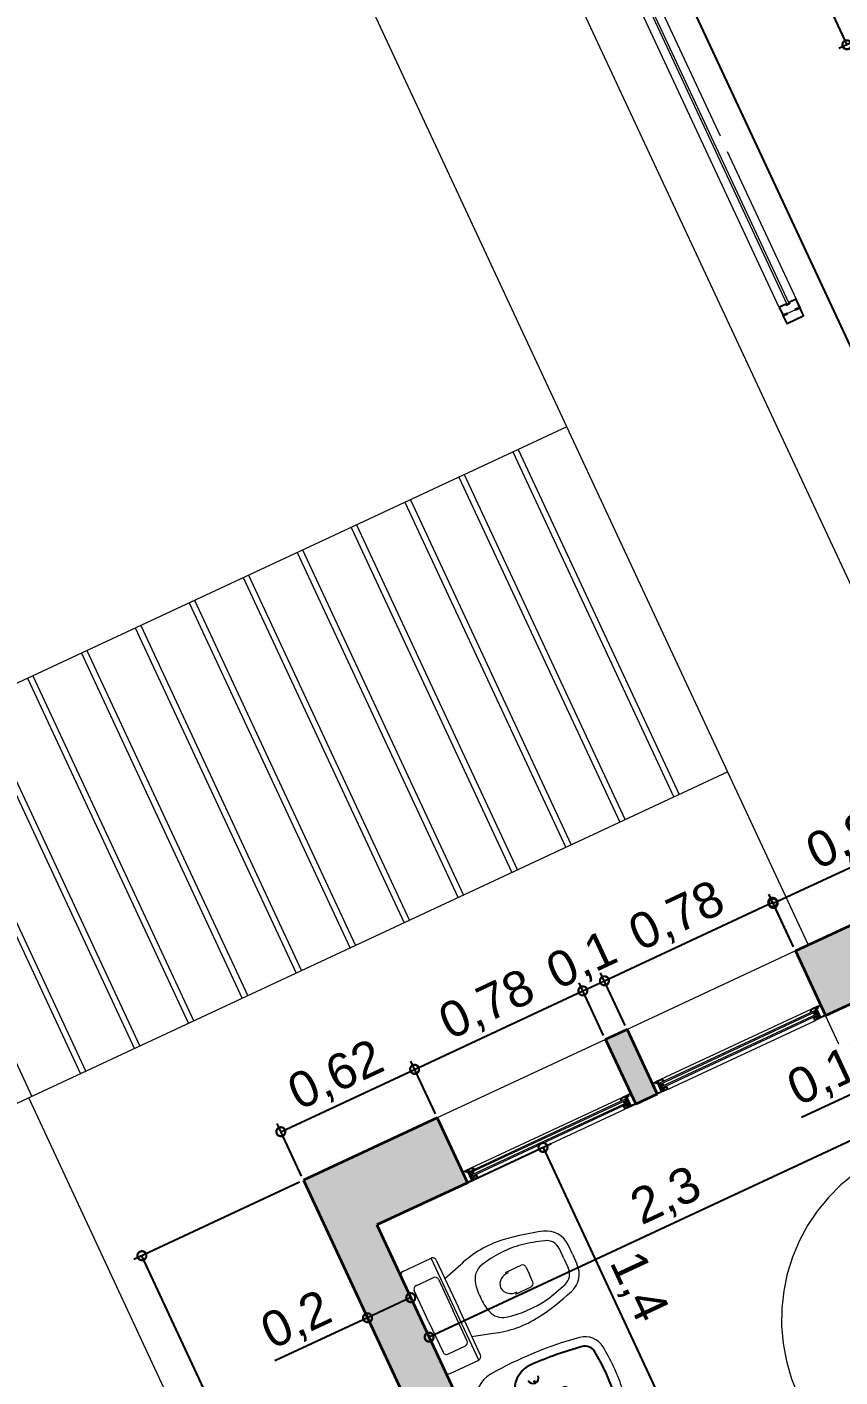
# Model space of a CAD drawing. Header units: millimetres. Extents: x 110427 to 125914, y 76277 to 76441.
# Drawn here: x 114091.99 to 114095.41, y 76378.13 to 76383.8 of the extents above; entities that cross this region are included whole.
import ezdxf

# ---------------------------------------------------------------- set-up
doc = ezdxf.new("R2010")
doc.units = ezdxf.units.MM
doc.linetypes.add('JIS_02_0.7', pattern=[1.35, 0.75, -0.6])
for name, color, linetype, lineweight in [('0.15', 6, 'Continuous', 15), ('04_CIVIL A CONSTRUIR', 250, 'Continuous', 35), ('06_CIVIL VISTAS GRUESA', 244, 'Continuous', 13), ('07_CIVIL VISTAS MEDIA', 143, 'Continuous', 9), ('08_CIVIL VISTAS FINO', 251, 'Continuous', 5), ('09_CIVIL PROYECCIONES', 230, 'JIS_02_0.7', 5), ('11_CARPINTERIA Y MOBILIARIO', 141, 'Continuous', 9), ('12_HATCH', 8, 'Continuous', 9), ('13_COTAS', 8, 'Continuous', 9)]:
    doc.layers.add(name, color=color, linetype=linetype, lineweight=lineweight)
doc.layers.add('DET', color=4, linetype='Continuous')
doc.styles.add('Swis721 BT', font='swiss.ttf')
doc.dimstyles.new('ISO-23', dxfattribs={"dimscale": 0.03, "dimtxt": 5, "dimasz": 2.5, "dimexe": 1.25, "dimexo": 0.625, "dimtad": 1, "dimtxsty": 'Swis721 BT', "dimblk": 'DOTSMALL', "dimcen": 2.5, "dimclrt": 150, "dimadec": 0, "dimazin": 0, "dimtfac": 1, "dimtmove": 0, "dimatfit": 3, "dimfxl": 0, "dimarcsym": 0})

# ---------------------------------------------------------------- blocks, each defined once
blk = doc.blocks.new('VERILDVS')
for p, q in [((0, 0), (-0.22, 0)), ((0, 0), (0.22, 0)), ((-0.236, -0.016), (-0.236, -0.148)), ((-0.1583, -0.041), (-0.1583, -0.1228)), ((0, -0.0259), (-0.1432, -0.0259)), ((0, -0.0259), (0.1432, -0.0259)), ((0.1583, -0.041), (0.1583, -0.1228)), ((0.236, -0.016), (0.236, -0.148)), ((-0.236, -0.148), (0.236, -0.148)), ((-0.22, -0.164), (0, -0.164)), ((-0.1339, -0.164), (-0.1597, -0.2505)), ((-0.1432, -0.1379), (0, -0.1379)), ((0.1432, -0.1379), (0, -0.1379)), ((0.22, -0.164), (0, -0.164)), ((0.1339, -0.164), (0.1597, -0.2505)), ((-0.0501, -0.405), (-0.0501, -0.4777)), ((0.0501, -0.405), (0.0501, -0.4777)), ((-0.035, -0.4928), (0, -0.4928)), ((0.035, -0.4928), (0, -0.4928)), ((0, -0.6529), (-0.0442, -0.6529)), ((0, -0.6529), (0.0442, -0.6529)), ((0, -0.6929), (-0.0442, -0.6929)), ((0, -0.6929), (0.0442, -0.6929))]:
    blk.add_line(p, q)
for centre, radius, start, end in [((-0.22, -0.016), 0.016, 90, 180), ((0.22, -0.016), 0.016, 0, 90), ((-0.1432, -0.041), 0.0151, 90, 180), ((0.1432, -0.041), 0.0151, 0, 90), ((-0.22, -0.148), 0.016, 180, 270), ((-0.1432, -0.1228), 0.0151, 180, 270), ((0.1432, -0.1228), 0.0151, 270, 0), ((0.22, -0.148), 0.016, 270, 0), ((0.2634, -0.3928), 0.4463, 161.4079, 187.8214), ((-0.0482, -0.3464), 0.075, 107.0131, 166.8554), ((-0.0094, -0.4733), 0.2077, 87.4196, 107.0131), ((0.0094, -0.4733), 0.2077, 72.9869, 92.5804), ((0.0482, -0.3464), 0.075, 13.1446, 72.9869), ((-0.2634, -0.3928), 0.4463, 352.1786, 18.5921), ((0.3372, -0.4364), 0.4707, 166.8554, 189.7354), ((-0.3372, -0.4364), 0.4707, 350.2646, 13.1446), ((0.0066, -0.4098), 0.051, 97.3933, 186.6229), ((-0.0066, -0.4098), 0.051, 353.3771, 82.6067), ((0.8868, -0.2958), 1.0772, 188.4208, 197.6998), ((-0.8868, -0.2958), 1.0772, 342.3002, 351.5792), ((-0.035, -0.4777), 0.0151, 180, 270), ((0.035, -0.4777), 0.0151, 270, 0), ((0.8868, -0.2958), 1.0372, 192.2582, 197.6998), ((-0.8868, -0.2958), 1.0372, 342.3002, 347.7418), ((-0.0442, -0.5929), 0.1, 197.6998, 270), ((-0.0442, -0.5929), 0.06, 197.6998, 270), ((0.0442, -0.5929), 0.06, 270, 342.3002), ((0.0442, -0.5929), 0.1, 270, 342.3002)]:
    blk.add_arc(centre, radius, start, end)
blk = doc.blocks.new('VERBIDVS')
for p, q in [((-0.0476, -0.1707), (-0.0476, -0.1297)), ((-0.0387, -0.1208), (0.0387, -0.1208)), ((0.0476, -0.1707), (0.0476, -0.1297))]:
    blk.add_line(p, q)
for centre, radius in [((-0.0809, -0.0287), 0.00718), ((0, -0.3754), 0.0126)]:
    blk.add_circle(centre, radius)
for centre, radius, start, end in [((-0.0694, -0.1278), 0.12, 102.7565, 175.4458), ((0, -0.4345), 0.4345, 90, 102.7565), ((0, -0.4345), 0.4345, 77.2435, 90), ((0.0694, -0.1278), 0.12, 4.5542, 77.2435), ((1.4375, -0.2478), 1.6317, 175.4458, 189.6863), ((-0.0387, -0.1297), 0.00889, 90, 180), ((0, -0.176), 0.0217, 158.4179, 21.5821), ((0, -0.176), 0.0131, 142.3897, 37.6103), ((0.0387, -0.1297), 0.00889, 360, 90), ((-1.4375, -0.2478), 1.6317, 350.3137, 4.5542), ((-0.0842, -0.5075), 0.088, 189.6863, 263.9307), ((0.0842, -0.5075), 0.088, 276.0693, 350.3137), ((0, 0.2844), 0.8844, 263.9307, 270), ((0, 0.2844), 0.8844, 270, 276.0693)]:
    blk.add_arc(centre, radius, start, end)
at = {"layer": 'DET'}
for p in [(-0.0337, -0.168), (0.0337, -0.168)]:
    blk.add_line(p, (0, -0.168), dxfattribs=at)
for centre, radius in [((0, -0.042), 0.017), ((-0.096, -0.084), 0.017), ((0.096, -0.084), 0.017), ((-0.0835, -0.273), 0.00212), ((0.0835, -0.273), 0.00212)]:
    blk.add_circle(centre, radius, dxfattribs=at)
for centre, radius, start, end in [((-0.0337, -0.288), 0.12, 90, 181.5653), ((0.0337, -0.288), 0.12, 358.4347, 90), ((-0.0989, -0.273), 0.0233, 270, 90), ((0.0989, -0.273), 0.0233, 90, 270), ((1.4375, -0.2478), 1.5917, 181.5653, 189.6863), ((-1.4375, -0.2478), 1.5917, 350.3137, 358.4347), ((-0.0842, -0.5075), 0.048, 189.6863, 263.9307), ((0, 0.2844), 0.8444, 263.9307, 270), ((0, 0.2844), 0.8444, 270, 276.0693), ((0.0842, -0.5075), 0.048, 276.0693, 350.3137)]:
    blk.add_arc(centre, radius, start, end, dxfattribs=at)
blk = doc.blocks.new('ventiluz planta')
for p, q in [((618.0704, 1113.0999), (618.0704, 1113.0849)), ((618.0854, 1113.0999), (618.0704, 1113.0999)), ((618.0704, 1113.0849), (618.0754, 1113.0849)), ((618.0704, 1113.0829), (618.0734, 1113.0829)), ((618.0704, 1113.0829), (618.0704, 1113.0599)), ((618.0734, 1113.0879), (618.0734, 1113.0969)), ((618.0734, 1113.0969), (618.0854, 1113.0969)), ((618.0784, 1113.0879), (618.0734, 1113.0879)), ((618.0734, 1113.0829), (618.0734, 1113.0749)), ((618.0734, 1113.0749), (618.1154, 1113.0749)), ((618.1124, 1113.0719), (618.0734, 1113.0719)), ((618.0734, 1113.0719), (618.0734, 1113.0599)), ((618.0754, 1113.0849), (618.0754, 1113.0769)), ((618.0754, 1113.0769), (618.1174, 1113.0769)), ((618.0784, 1113.0799), (618.0784, 1113.0879)), ((618.1174, 1113.0799), (618.0784, 1113.0799)), ((618.0824, 1112.3509), (618.0824, 1113.0689)), ((618.1049, 1113.0689), (618.0824, 1113.0689)), ((618.0854, 1113.0969), (618.0854, 1113.0999)), ((618.0884, 1112.3509), (618.0884, 1113.0689)), ((618.0989, 1113.0584), (618.0884, 1113.0689)), ((618.0884, 1113.0584), (618.0989, 1113.0689)), ((618.0989, 1112.3509), (618.0989, 1113.0689)), ((618.1049, 1112.3509), (618.1049, 1113.0689)), ((618.1204, 1113.0999), (618.1054, 1113.0999)), ((618.1054, 1113.0999), (618.1054, 1113.0969)), ((618.1054, 1113.0969), (618.1174, 1113.0969)), ((618.1069, 1113.0499), (618.1069, 1113.0689)), ((618.1099, 1113.0689), (618.1069, 1113.0689)), ((618.1099, 1113.0529), (618.1099, 1113.0689)), ((618.1124, 1113.0719), (618.1124, 1113.0619)), ((618.1154, 1113.0749), (618.1154, 1113.0649)), ((618.1154, 1113.0649), (618.1204, 1113.0649)), ((618.1174, 1113.0969), (618.1174, 1113.0799)), ((618.1174, 1113.0769), (618.1174, 1113.0669)), ((618.1174, 1113.0669), (618.1204, 1113.0669)), ((618.1204, 1113.0669), (618.1204, 1113.0999)), ((618.1204, 1113.0649), (618.1204, 1113.0499)), ((618.0704, 1113.0599), (618.0704, 1112.3599)), ((618.0804, 1113.0549), (618.0784, 1113.0549)), ((618.0804, 1113.0499), (618.0804, 1113.0549)), ((618.0989, 1113.0584), (618.0884, 1113.0584)), ((618.1204, 1113.0499), (618.1069, 1113.0499)), ((618.1174, 1113.0529), (618.1099, 1113.0529)), ((618.1124, 1113.0619), (618.1174, 1113.0619)), ((618.1174, 1113.0619), (618.1174, 1113.0529)), ((618.1204, 1113.0499), (618.1204, 1112.3699)), ((618.0704, 1112.3369), (618.0704, 1112.3599)), ((618.0704, 1112.3369), (618.0734, 1112.3369)), ((618.0704, 1112.3199), (618.0704, 1112.3349)), ((618.0704, 1112.3349), (618.0754, 1112.3349)), ((618.0734, 1112.3479), (618.0734, 1112.3599)), ((618.1124, 1112.3479), (618.0734, 1112.3479)), ((618.0734, 1112.3369), (618.0734, 1112.3449)), ((618.0734, 1112.3449), (618.1154, 1112.3449)), ((618.0784, 1112.3319), (618.0734, 1112.3319)), ((618.0734, 1112.3319), (618.0734, 1112.3229)), ((618.0754, 1112.3349), (618.0754, 1112.3429)), ((618.0754, 1112.3429), (618.1174, 1112.3429)), ((618.0804, 1112.3649), (618.0784, 1112.3649)), ((618.1174, 1112.3399), (618.0784, 1112.3399)), ((618.0784, 1112.3399), (618.0784, 1112.3319)), ((618.0804, 1112.3699), (618.0804, 1112.3649)), ((618.1049, 1112.3509), (618.0824, 1112.3509)), ((618.0989, 1112.3614), (618.0884, 1112.3614)), ((618.0989, 1112.3614), (618.0884, 1112.3509)), ((618.0884, 1112.3614), (618.0989, 1112.3509)), ((618.1204, 1112.3699), (618.1069, 1112.3699)), ((618.1069, 1112.3699), (618.1069, 1112.3509)), ((618.1099, 1112.3509), (618.1069, 1112.3509)), ((618.1174, 1112.3669), (618.1099, 1112.3669)), ((618.1099, 1112.3669), (618.1099, 1112.3509)), ((618.1124, 1112.3479), (618.1124, 1112.3579)), ((618.1124, 1112.3579), (618.1174, 1112.3579)), ((618.1154, 1112.3449), (618.1154, 1112.3549)), ((618.1154, 1112.3549), (618.1204, 1112.3549)), ((618.1174, 1112.3579), (618.1174, 1112.3669)), ((618.1174, 1112.3429), (618.1174, 1112.3529)), ((618.1174, 1112.3529), (618.1204, 1112.3529)), ((618.1174, 1112.3229), (618.1174, 1112.3399)), ((618.1204, 1112.3549), (618.1204, 1112.3699)), ((618.1204, 1112.3529), (618.1204, 1112.3199)), ((618.0854, 1112.3199), (618.0704, 1112.3199)), ((618.0734, 1112.3229), (618.0854, 1112.3229)), ((618.0854, 1112.3229), (618.0854, 1112.3199)), ((618.1054, 1112.3199), (618.1054, 1112.3229)), ((618.1054, 1112.3229), (618.1174, 1112.3229)), ((618.1204, 1112.3199), (618.1054, 1112.3199))]:
    blk.add_line(p, q)
for centre, radius, start, end in [((618.0818, 1113.0613), 0.0115, 187.0629, 262.9371), ((618.0784, 1113.0599), 0.005, 180, 270), ((618.0818, 1112.3584), 0.0115, 97.0629, 172.9371), ((618.0784, 1112.3599), 0.005, 90, 180)]:
    blk.add_arc(centre, radius, start, end)
blk = doc.blocks.new('_DotSmall')
at = {"color": 0, "linetype": 'ByBlock', "const_width": 0.5}
blk.add_lwpolyline([(-0.0625, 0, 1), (0.0625, 0, 1)], format="xyb", close=True, dxfattribs=at)
blk = doc.blocks.new('*D498')
at = {"layer": '13_COTAS', "color": 0, "lineweight": -2}
for p, q in [((114096.0249, 76379.0793), (114095.8163, 76379.5267)), ((114095.8322, 76379.4927), (114095.6962, 76379.4293)), ((114095.6962, 76379.4293), (114095.2451, 76379.2189)), ((114095.7623, 76379.2877), (114095.6804, 76379.4633))]:
    blk.add_line(p, q, dxfattribs=at)
at = {"layer": 'Defpoints', "color": 0}
for p in [(114095.6962, 76379.4293), (114095.7702, 76379.2707), (114096.0329, 76379.0623)]:
    blk.add_point(p, dxfattribs=at)
at = {"layer": '13_COTAS', "color": 0, "lineweight": -2, "xscale": 0.075, "yscale": 0.075, "zscale": 0.075}
for p, rotation in [((114095.8322, 76379.4927), 24.99999753929699), ((114095.6962, 76379.4293), 204.999997539297)]:
    blk.add_blockref('_DotSmall', p, dxfattribs=dict(at, rotation=rotation))
at = {"layer": '13_COTAS', "color": 150, "insert": (114095.3905, 76379.4072), "char_height": 0.15, "attachment_point": 5, "rotation": 25, "style": 'Swis721 BT'}
blk.add_mtext('0,15', dxfattribs=at)
blk = doc.blocks.new('*D265')
at = {"layer": '13_COTAS', "color": 0, "lineweight": -2}
for p, q in [((114095.7702, 76379.2707), (114093.6811, 76378.2965)), ((114095.7781, 76379.2537), (114095.786, 76379.2367)), ((114093.6764, 76378.3067), (114093.6653, 76378.3305))]:
    blk.add_line(p, q, dxfattribs=at)
at = {"layer": 'Defpoints', "color": 0}
for p in [(114095.7702, 76379.2707), (114093.6811, 76378.2965), (114093.6843, 76378.2897)]:
    blk.add_point(p, dxfattribs=at)
at = {"layer": '13_COTAS', "color": 0, "lineweight": -2, "xscale": 0.075, "yscale": 0.075, "zscale": 0.075}
for p, rotation in [((114095.7702, 76379.2707), 24.99999753929699), ((114093.6811, 76378.2965), 204.999997539297)]:
    blk.add_blockref('_DotSmall', p, dxfattribs=dict(at, rotation=rotation))
at = {"layer": '13_COTAS', "color": 150, "insert": (114094.6795, 76378.8825), "char_height": 0.15, "attachment_point": 5, "rotation": 25, "style": 'Swis721 BT'}
blk.add_mtext('2,3', dxfattribs=at)
blk = doc.blocks.new('*D499')
at = {"layer": '13_COTAS', "color": 0, "lineweight": -2}
for p, q in [((114093.6038, 76378.4625), (114093.4225, 76378.378)), ((114093.6764, 76378.3067), (114093.5879, 76378.4965)), ((114093.4951, 76378.2222), (114093.4066, 76378.4119)), ((114093.4225, 76378.378), (114093.0335, 76378.1966))]:
    blk.add_line(p, q, dxfattribs=at)
at = {"layer": 'Defpoints', "color": 0}
for p in [(114093.4225, 76378.378), (114093.6843, 76378.2897), (114093.503, 76378.2052)]:
    blk.add_point(p, dxfattribs=at)
at = {"layer": '13_COTAS', "color": 0, "lineweight": -2, "xscale": 0.075, "yscale": 0.075, "zscale": 0.075}
for p, rotation in [((114093.6038, 76378.4625), 24.99999753929699), ((114093.4225, 76378.378), 204.999997539297)]:
    blk.add_blockref('_DotSmall', p, dxfattribs=dict(at, rotation=rotation))
at = {"layer": '13_COTAS', "color": 150, "insert": (114093.1268, 76378.3605), "char_height": 0.15, "attachment_point": 5, "rotation": 25, "style": 'Swis721 BT'}
blk.add_mtext('0,2', dxfattribs=at)
blk = doc.blocks.new('*D328')
at = {"layer": '06_CIVIL VISTAS GRUESA', "color": 0, "lineweight": -2}
for p, q in [((114093.1363, 76378.9474), (114092.4406, 76378.6229)), ((114094.4186, 76374.4698), (114092.4745, 76378.6388)), ((114095.0803, 76374.7783), (114094.3846, 76374.4539))]:
    blk.add_line(p, q, dxfattribs=at)
at = {"layer": 'Defpoints', "color": 0}
for p in [(114093.1533, 76378.9553), (114092.4745, 76378.6388), (114095.0973, 76374.7863)]:
    blk.add_point(p, dxfattribs=at)
at = {"layer": '06_CIVIL VISTAS GRUESA', "color": 0, "lineweight": -2, "xscale": 0.075, "yscale": 0.075, "zscale": 0.075}
for p, rotation in [((114092.4745, 76378.6388), 114.9999999994725), ((114094.4186, 76374.4698), 294.9999999994725)]:
    blk.add_blockref('_DotSmall', p, dxfattribs=dict(at, rotation=rotation))
at = {"layer": '06_CIVIL VISTAS GRUESA', "color": 150, "insert": (114093.5455, 76376.6004), "char_height": 0.15, "attachment_point": 5, "rotation": 295, "style": 'Swis721 BT'}
blk.add_mtext('4,6', dxfattribs=at)
blk = doc.blocks.new('*D329')
at = {"layer": '06_CIVIL VISTAS GRUESA', "color": 0, "lineweight": -2}
for p, q in [((114093.0581, 76379.1595), (114093.62, 76379.4215)), ((114093.7073, 76379.2343), (114093.6041, 76379.4555)), ((114093.1454, 76378.9723), (114093.0422, 76379.1934))]:
    blk.add_line(p, q, dxfattribs=at)
at = {"layer": 'Defpoints', "color": 0}
for p in [(114093.62, 76379.4215), (114093.7152, 76379.2173), (114093.1533, 76378.9553)]:
    blk.add_point(p, dxfattribs=at)
at = {"layer": '06_CIVIL VISTAS GRUESA', "color": 0, "lineweight": -2, "xscale": 0.075, "yscale": 0.075, "zscale": 0.075}
for p, rotation in [((114093.62, 76379.4215), 24.99999999467244), ((114093.0581, 76379.1595), 204.9999999946724)]:
    blk.add_blockref('_DotSmall', p, dxfattribs=dict(at, rotation=rotation))
at = {"layer": '06_CIVIL VISTAS GRUESA', "color": 150, "insert": (114093.2929, 76379.3894), "char_height": 0.15, "attachment_point": 5, "rotation": 25, "style": 'Swis721 BT'}
blk.add_mtext('0,62', dxfattribs=at)
blk = doc.blocks.new('*D330')
at = {"layer": '06_CIVIL VISTAS GRUESA', "color": 0, "lineweight": -2}
for p, q in [((114094.4142, 76379.5639), (114094.3111, 76379.7851)), ((114093.62, 76379.4215), (114094.3269, 76379.7511)), ((114093.7073, 76379.2343), (114093.6041, 76379.4555))]:
    blk.add_line(p, q, dxfattribs=at)
at = {"layer": 'Defpoints', "color": 0}
for p in [(114094.3269, 76379.7511), (114094.4221, 76379.5469), (114093.7152, 76379.2173)]:
    blk.add_point(p, dxfattribs=at)
at = {"layer": '06_CIVIL VISTAS GRUESA', "color": 0, "lineweight": -2, "xscale": 0.075, "yscale": 0.075, "zscale": 0.075}
for p, rotation in [((114094.3269, 76379.7511), 25.00000000500865), ((114093.62, 76379.4215), 205.0000000050086)]:
    blk.add_blockref('_DotSmall', p, dxfattribs=dict(at, rotation=rotation))
at = {"layer": '06_CIVIL VISTAS GRUESA', "color": 150, "insert": (114093.9273, 76379.6852), "char_height": 0.15, "attachment_point": 5, "rotation": 25, "style": 'Swis721 BT'}
blk.add_mtext('0,78', dxfattribs=at)
blk = doc.blocks.new('*D331')
at = {"layer": '06_CIVIL VISTAS GRUESA', "color": 0, "lineweight": -2}
for p, q in [((114094.5048, 76379.6062), (114094.4017, 76379.8274)), ((114094.4142, 76379.5639), (114094.3111, 76379.7851)), ((114094.3269, 76379.7511), (114094.4175, 76379.7934))]:
    blk.add_line(p, q, dxfattribs=at)
at = {"layer": 'Defpoints', "color": 0}
for p in [(114094.4175, 76379.7934), (114094.5127, 76379.5892), (114094.4221, 76379.5469)]:
    blk.add_point(p, dxfattribs=at)
at = {"layer": '06_CIVIL VISTAS GRUESA', "color": 0, "lineweight": -2, "xscale": 0.075, "yscale": 0.075, "zscale": 0.075}
for p, rotation in [((114094.4175, 76379.7934), 25.00000002820709), ((114094.3269, 76379.7511), 205.0000000282071)]:
    blk.add_blockref('_DotSmall', p, dxfattribs=dict(at, rotation=rotation))
at = {"layer": '06_CIVIL VISTAS GRUESA', "color": 150, "insert": (114094.3261, 76379.8712), "char_height": 0.15, "attachment_point": 5, "rotation": 25, "style": 'Swis721 BT'}
blk.add_mtext('0,1', dxfattribs=at)
blk = doc.blocks.new('*D332')
at = {"layer": '06_CIVIL VISTAS GRUESA', "color": 0, "lineweight": -2}
for p, q in [((114095.2117, 76379.9358), (114095.1086, 76380.157)), ((114094.4175, 76379.7934), (114095.1245, 76380.123)), ((114094.5048, 76379.6062), (114094.4017, 76379.8274))]:
    blk.add_line(p, q, dxfattribs=at)
at = {"layer": 'Defpoints', "color": 0}
for p in [(114095.1245, 76380.123), (114095.2197, 76379.9188), (114094.5127, 76379.5892)]:
    blk.add_point(p, dxfattribs=at)
at = {"layer": '06_CIVIL VISTAS GRUESA', "color": 0, "lineweight": -2, "xscale": 0.075, "yscale": 0.075, "zscale": 0.075}
for p, rotation in [((114095.1245, 76380.123), 24.99999999751956), ((114094.4175, 76379.7934), 204.9999999975196)]:
    blk.add_blockref('_DotSmall', p, dxfattribs=dict(at, rotation=rotation))
at = {"layer": '06_CIVIL VISTAS GRUESA', "color": 150, "insert": (114094.7249, 76380.0572), "char_height": 0.15, "attachment_point": 5, "rotation": 25, "style": 'Swis721 BT'}
blk.add_mtext('0,78', dxfattribs=at)
blk = doc.blocks.new('*D333')
at = {"layer": '06_CIVIL VISTAS GRUESA', "color": 0, "lineweight": -2}
for p, q in [((114095.9912, 76380.2993), (114095.89, 76380.5162)), ((114095.1264, 76380.1188), (114095.9059, 76380.4822)), ((114095.2117, 76379.9358), (114095.1106, 76380.1528))]:
    blk.add_line(p, q, dxfattribs=at)
at = {"layer": 'Defpoints', "color": 0}
for p in [(114095.9059, 76380.4822), (114095.9991, 76380.2823), (114095.2197, 76379.9188)]:
    blk.add_point(p, dxfattribs=at)
at = {"layer": '06_CIVIL VISTAS GRUESA', "color": 0, "lineweight": -2, "xscale": 0.075, "yscale": 0.075, "zscale": 0.075}
for p, rotation in [((114095.9059, 76380.4822), 25.00000000018475), ((114095.1264, 76380.1188), 205.0000000001848)]:
    blk.add_blockref('_DotSmall', p, dxfattribs=dict(at, rotation=rotation))
at = {"layer": '06_CIVIL VISTAS GRUESA', "color": 150, "insert": (114095.47, 76380.3995), "char_height": 0.15, "attachment_point": 5, "rotation": 25, "style": 'Swis721 BT'}
blk.add_mtext('0,86', dxfattribs=at)
blk = doc.blocks.new('*D421')
at = {"layer": '13_COTAS', "color": 0, "lineweight": -2}
for p, q in [((114093.0338, 76387.3956), (114093.1612, 76387.455)), ((114093.1272, 76387.4392), (114096.3814, 76380.4606)), ((114096.288, 76380.417), (114096.4154, 76380.4764))]:
    blk.add_line(p, q, dxfattribs=at)
at = {"layer": 'Defpoints', "color": 0}
for p in [(114093.0168, 76387.3877), (114096.3814, 76380.4606), (114096.271, 76380.4091)]:
    blk.add_point(p, dxfattribs=at)
at = {"layer": '13_COTAS', "color": 0, "lineweight": -2, "xscale": 0.075, "yscale": 0.075, "zscale": 0.075}
for p, rotation in [((114093.1272, 76387.4392), 115.0002636944665), ((114096.3814, 76380.4606), 295.0002636944664)]:
    blk.add_blockref('_DotSmall', p, dxfattribs=dict(at, rotation=rotation))
at = {"layer": '13_COTAS', "color": 150, "insert": (114094.8533, 76383.996), "char_height": 0.15, "attachment_point": 5, "rotation": 295.0003, "style": 'Swis721 BT'}
blk.add_mtext('7,7', dxfattribs=at)
blk = doc.blocks.new('*D423')
at = {"layer": '13_COTAS', "color": 0, "lineweight": -2}
for p, q in [((114094.3529, 76389.2103), (114093.1076, 76388.6296)), ((114093.1416, 76388.6455), (114095.4361, 76383.7248)), ((114096.6475, 76384.2897), (114095.4021, 76383.709))]:
    blk.add_line(p, q, dxfattribs=at)
at = {"layer": 'Defpoints', "color": 0}
for p in [(114094.3699, 76389.2182), (114096.6644, 76384.2976), (114095.4361, 76383.7248)]:
    blk.add_point(p, dxfattribs=at)
at = {"layer": '13_COTAS', "color": 0, "lineweight": -2, "xscale": 0.075, "yscale": 0.075, "zscale": 0.075}
for p, rotation in [((114093.1416, 76388.6455), 114.9999999980233), ((114095.4361, 76383.7248), 294.9999999980233)]:
    blk.add_blockref('_DotSmall', p, dxfattribs=dict(at, rotation=rotation))
at = {"layer": '13_COTAS', "color": 150, "insert": (114094.3878, 76386.2313), "char_height": 0.15, "attachment_point": 5, "rotation": 295, "style": 'Swis721 BT'}
blk.add_mtext('5,43', dxfattribs=at)
blk = doc.blocks.new('*D365')
at = {"layer": '13_COTAS', "color": 0, "lineweight": -2}
for p, q in [((114093.4783, 76378.7758), (114094.1936, 76379.1094)), ((114094.1596, 76379.0935), (114094.7513, 76377.8247)), ((114094.07, 76377.507), (114094.7853, 76377.8405))]:
    blk.add_line(p, q, dxfattribs=at)
at = {"layer": 'Defpoints', "color": 0}
for p in [(114093.4613, 76378.7679), (114094.7513, 76377.8247), (114094.053, 76377.4991)]:
    blk.add_point(p, dxfattribs=at)
at = {"layer": '13_COTAS', "color": 0, "lineweight": -2, "xscale": 0.075, "yscale": 0.075, "zscale": 0.075}
for p, rotation in [((114094.1596, 76379.0935), 115.0000000022658), ((114094.7513, 76377.8247), 295.0000000022658)]:
    blk.add_blockref('_DotSmall', p, dxfattribs=dict(at, rotation=rotation))
at = {"layer": '13_COTAS', "color": 150, "insert": (114094.5544, 76378.5052), "char_height": 0.15, "attachment_point": 5, "rotation": 295, "style": 'Swis721 BT'}
blk.add_mtext('1,4', dxfattribs=at)

msp = doc.modelspace()

# ---------------------------------------------------------------- hatches: boundary and pattern name
at = {"layer": '12_HATCH'}
h = msp.add_hatch(color=1, dxfattribs=at)
h.dxf.hatch_style = 1
h.paths.add_polyline_path([(114095.5595, 76380.0773), (114095.6863, 76379.8054), (114097.372, 76380.5915), (114097.2453, 76380.8634)])
h.paths.add_polyline_path([(114096.3794, 76378.3191), (114095.5595, 76380.0773), (114095.2197, 76379.9188), (114095.3465, 76379.647), (114095.5413, 76379.7378), (114096.133, 76378.469), (114095.9381, 76378.3781), (114096.0057, 76378.2331), (114096.2006, 76378.324), (114096.6021, 76377.463), (114096.7471, 76377.5306), (114096.447, 76378.1741), (114098.2034, 76378.9931), (114099.2974, 76379.5032), (114099.5509, 76378.9594), (114099.5872, 76378.9763), (114099.359, 76379.4656), (114099.4315, 76379.4994), (114099.6597, 76379.0101), (114099.6959, 76379.0271), (114099.1816, 76380.1301), (114099.0366, 76380.0625), (114099.2297, 76379.6482), (114098.0618, 76379.1036), (114097.7072, 76379.8728), (114097.5622, 76379.8052), (114097.9201, 76379.0375)])
h = msp.add_hatch(color=1, dxfattribs=at)
h.dxf.hatch_style = 1
h.paths.add_polyline_path([(114093.842, 76378.9454), (114093.7152, 76379.2173), (114093.1533, 76378.9553), (114095.0973, 76374.7863), (114096.339, 76375.3652), (114096.2122, 76375.6371), (114096.1442, 76375.6054), (114095.8906, 76376.1492), (114095.8, 76376.107), (114096.0536, 76375.5632), (114095.1518, 76375.1427), (114094.1206, 76377.3541), (114095.287, 76377.898), (114095.2194, 76378.043), (114094.053, 76377.4991), (114093.4613, 76378.7679)])
h.paths.add_polyline_path([(114094.4221, 76379.5469), (114094.5489, 76379.2751), (114094.6395, 76379.3173), (114094.5127, 76379.5892)])

# ---------------------------------------------------------------- linework, layer by layer
at = {"layer": '0.15'}
for p, q in [((114092.0686, 76386.8183), (114095.274, 76379.9442)), ((114094.2592, 76382.1205), (114084.9874, 76377.797)), ((114094.0553, 76382.0254), (114094.7315, 76380.5753)), ((114094.0326, 76382.0148), (114094.7088, 76380.5647)), ((114093.8061, 76381.9092), (114094.4823, 76380.4591)), ((114093.8287, 76381.9197), (114094.5049, 76380.4697)), ((114093.5795, 76381.8035), (114094.2557, 76380.3534)), ((114093.6022, 76381.8141), (114094.2783, 76380.364)), ((114093.3529, 76381.6979), (114094.0291, 76380.2478)), ((114093.3756, 76381.7084), (114094.0518, 76380.2583)), ((114093.1263, 76381.5922), (114093.8025, 76380.1421)), ((114093.149, 76381.6028), (114093.8252, 76380.1527)), ((114092.8998, 76381.4866), (114093.576, 76380.0365)), ((114092.9224, 76381.4971), (114093.5986, 76380.047)), ((114092.6732, 76381.3809), (114093.3494, 76379.9308)), ((114092.6958, 76381.3915), (114093.372, 76379.9414)), ((114092.4693, 76381.2858), (114093.1455, 76379.8357)), ((114092.4466, 76381.2753), (114093.1228, 76379.8252)), ((114092.2427, 76381.1802), (114092.9189, 76379.7301)), ((114092.22, 76381.1696), (114092.8962, 76379.7195)), ((114091.9935, 76381.0639), (114092.6696, 76379.6139)), ((114092.0161, 76381.0745), (114092.6923, 76379.6244)), ((114091.7669, 76380.9583), (114092.4431, 76379.5082)), ((114091.7895, 76380.9689), (114092.4657, 76379.5188)), ((114091.5403, 76380.8526), (114092.2165, 76379.4025)), ((114091.563, 76380.8632), (114092.2391, 76379.4131)), ((114091.3364, 76380.7575), (114092.0126, 76379.3075)), ((114094.9354, 76380.6704), (114085.4699, 76376.2566)), ((114091.999, 76379.3011), (114094.6197, 76373.6809))]:
    msp.add_line(p, q, dxfattribs=at)
at = {"layer": '04_CIVIL A CONSTRUIR'}
for p, q in [((114095.2197, 76379.9188), (114095.5595, 76380.0773)), ((114095.2197, 76379.9188), (114095.3465, 76379.647)), ((114095.3465, 76379.647), (114095.5413, 76379.7378)), ((114094.5127, 76379.5892), (114094.4221, 76379.5469)), ((114094.5127, 76379.5892), (114094.6395, 76379.3173)), ((114094.4221, 76379.5469), (114094.5489, 76379.2751)), ((114094.6395, 76379.3173), (114094.5489, 76379.2751)), ((114093.7152, 76379.2173), (114093.1533, 76378.9553)), ((114093.7152, 76379.2173), (114093.842, 76378.9454)), ((114093.1533, 76378.9553), (114095.0973, 76374.7863)), ((114093.1533, 76378.9553), (114095.0973, 76374.7863)), ((114093.842, 76378.9454), (114093.4613, 76378.7679)), ((114093.4613, 76378.7679), (114094.053, 76377.4991))]:
    msp.add_line(p, q, dxfattribs=at)
at = {"layer": '07_CIVIL VISTAS MEDIA'}
for p, q in [((114094.4468, 76384.1318), (114095.1516, 76382.6204)), ((114094.4794, 76384.147), (114095.1842, 76382.6356)), ((114094.4867, 76384.1504), (114095.1915, 76382.639)), ((114094.5193, 76384.1656), (114094.9033, 76383.3419)), ((114094.9338, 76383.2767), (114095.2241, 76382.6542)), ((114095.2188, 76382.6561), (114095.1915, 76382.6434)), ((114095.22, 76382.6534), (114095.1954, 76382.6419)), ((114095.2214, 76382.6529), (114095.2349, 76382.6239)), ((114095.2241, 76382.6542), (114095.2393, 76382.6216)), ((114095.1516, 76382.6204), (114095.1668, 76382.5877)), ((114095.1535, 76382.6257), (114095.1808, 76382.6384)), ((114095.1543, 76382.6216), (114095.1678, 76382.5926)), ((114095.1548, 76382.623), (114095.1794, 76382.6344)), ((114095.1668, 76382.5877), (114095.2393, 76382.6216)), ((114095.182, 76382.5551), (114095.1668, 76382.5877)), ((114095.1691, 76382.5921), (114095.184, 76382.5991)), ((114095.1717, 76382.5867), (114095.1866, 76382.5937)), ((114095.1823, 76382.6304), (114095.1807, 76382.634)), ((114095.1838, 76382.6344), (114095.1821, 76382.6379)), ((114095.1823, 76382.6304), (114095.1966, 76382.6371)), ((114095.1838, 76382.6344), (114095.1926, 76382.6385)), ((114095.1853, 76382.5964), (114095.184, 76382.5991)), ((114095.1842, 76382.6356), (114095.1915, 76382.639)), ((114095.1853, 76382.5964), (114095.1866, 76382.5937)), ((114095.191, 76382.642), (114095.1926, 76382.6385)), ((114095.195, 76382.6406), (114095.1966, 76382.6371)), ((114095.2195, 76382.6156), (114095.2344, 76382.6226)), ((114095.2208, 76382.6129), (114095.2195, 76382.6156)), ((114095.2208, 76382.6129), (114095.222, 76382.6102)), ((114095.222, 76382.6102), (114095.2369, 76382.6172)), ((114095.2518, 76382.5877), (114095.2383, 76382.6167)), ((114095.2545, 76382.5889), (114095.2393, 76382.6216)), ((114095.1847, 76382.5564), (114095.1712, 76382.5854)), ((114095.2513, 76382.5863), (114095.186, 76382.5559)), ((114095.2526, 76382.5836), (114095.1873, 76382.5532)), ((114095.2197, 76379.9188), (114094.5127, 76379.5892)), ((114095.4023, 76379.5273), (114095.3465, 76379.647)), ((114094.4221, 76379.5469), (114093.7152, 76379.2173))]:
    msp.add_line(p, q, dxfattribs=at)
for centre, radius, start, end in [((114095.2205, 76382.6525), 0.004, 25, 115), ((114095.2205, 76382.6525), 0.001, 25, 115), ((114095.1552, 76382.6221), 0.004, 115, 205), ((114095.1552, 76382.6221), 0.001, 115, 205), ((114095.1687, 76382.593), 0.001, 205, 295.1581), ((114095.1798, 76382.6335), 0.001, 25, 115), ((114095.1919, 76382.6425), 0.001, 115, 205), ((114095.1959, 76382.641), 0.001, 115, 205), ((114095.234, 76382.6235), 0.001, 295, 25), ((114095.2374, 76382.6163), 0.001, 25, 115), ((114095.2509, 76382.5872), 0.001, 295, 25), ((114095.2509, 76382.5872), 0.004, 295, 25), ((114095.1721, 76382.5858), 0.001, 114.8419, 205), ((114095.1856, 76382.5568), 0.004, 205, 295), ((114095.1856, 76382.5568), 0.001, 205, 295)]:
    msp.add_arc(centre, radius, start, end, dxfattribs=at)
at = {"layer": '07_CIVIL VISTAS MEDIA', "extrusion": (-6.93067e-10, 6.55597e-08, 1)}
msp.add_arc((114095.1812, 76382.6375, 0.0049), 0.001, 25, 115, dxfattribs=at)
at = {"layer": '08_CIVIL VISTAS FINO'}
msp.add_line((114092.5782, 76387.6183), (114095.9991, 76380.2823), dxfattribs=at)
at = {"layer": '09_CIVIL PROYECCIONES', "ltscale": 2}
for centre, radius, start, end in [((114095.7663, 76381.3967), 1.2829, 24.9995, 115), ((114095.9245, 76378.3718), 0.763, 115, 205)]:
    msp.add_arc(centre, radius, start, end, dxfattribs=at)

# ---------------------------------------------------------------- block references
at = {"layer": '07_CIVIL VISTAS MEDIA', "xscale": -1, "rotation": 114.9999999999493}
for p in [(114842.2216, 77409.941), (114841.4241, 77409.5691)]:
    msp.add_blockref('ventiluz planta', p, dxfattribs=at)
at = {"layer": '11_CARPINTERIA Y MOBILIARIO', "rotation": 115.0000000001837}
for name, p in [('VERILDVS', (114093.6554, 76378.3517)), ('VERBIDVS', (114093.9121, 76377.9196))]:
    msp.add_blockref(name, p, dxfattribs=at)

# ---------------------------------------------------------------- dimensions: what is measured, and where the dimension line sits
at = {"layer": '06_CIVIL VISTAS GRUESA'}
for p1, p2, distance, picture, middle in [((114095.2197, 76379.9188), (114095.9991, 76380.2823), 0.2206, '*D333', (114095.47, 76380.3995)), ((114094.5127, 76379.5892), (114095.2197, 76379.9188), 0.2253, '*D332', (114094.7249, 76380.0572)), ((114093.7152, 76379.2173), (114094.4221, 76379.5469), 0.2253, '*D330', (114093.9273, 76379.6852)), ((114093.1533, 76378.9553), (114093.7152, 76379.2173), 0.2253, '*D329', (114093.2929, 76379.3894)), ((114095.0973, 76374.7863), (114093.1533, 76378.9553), 0.7489, '*D328', (114093.5455, 76376.6004))]:
    dim = msp.add_aligned_dim(p1=p1, p2=p2, distance=distance, dimstyle='ISO-23', override={"dimfxl": 100, "dimarcsym": 2}, dxfattribs=at)
    dim.commit()
    dim.dimension.update_dxf_attribs({"geometry": picture, "text_midpoint": middle})
dim = msp.add_linear_dim(base=(114094.4175, 76379.7934), p1=(114094.4221, 76379.5469), p2=(114094.5127, 76379.5892), angle=25, dimstyle='ISO-23', override={"dimfxl": 100, "dimarcsym": 2}, dxfattribs=at)
dim.commit()
dim.dimension.update_dxf_attribs({"geometry": '*D331', "text_midpoint": (114094.3722, 76379.7723), "dimtype": 161})
at = {"layer": '13_COTAS'}
for p1, p2, distance, picture, middle in [((114094.3699, 76389.2182), (114096.6644, 76384.2976), -1.3553, '*D423', (114094.3878, 76386.2313)), ((114093.0168, 76387.3877), (114096.271, 76380.4091), 0.1219, '*D421', (114094.8533, 76383.996)), ((114093.4613, 76378.7679), (114094.053, 76377.4991), 0.7705, '*D365', (114094.5544, 76378.5052))]:
    dim = msp.add_aligned_dim(p1=p1, p2=p2, distance=distance, dimstyle='ISO-23', dxfattribs=at)
    dim.commit()
    dim.dimension.update_dxf_attribs({"geometry": picture, "text_midpoint": middle})
for base, p1, p2, picture, middle in [((114095.6962, 76379.4293), (114096.0329, 76379.0623), (114095.7702, 76379.2707), '*D498', (114095.4367, 76379.3083)), ((114093.4225, 76378.378), (114093.6843, 76378.2897), (114093.503, 76378.2052), '*D499', (114093.1729, 76378.2616))]:
    dim = msp.add_linear_dim(base=base, p1=p1, p2=p2, angle=205, dimstyle='ISO-23', dxfattribs=at)
    dim.commit()
    dim.dimension.update_dxf_attribs({"geometry": picture, "text_midpoint": middle, "dimtype": 160})
dim = msp.add_linear_dim(base=(114093.6811407, 76378.2965236), p1=(114095.7701801, 76379.2706587), p2=(114093.6843019, 76378.2897444), angle=204.9999975, dimstyle='ISO-23', dxfattribs=at)
dim.commit()
dim.dimension.update_dxf_attribs({"geometry": '*D265', "text_midpoint": (114094.6795199, 76378.8825397)})

doc.saveas('drawing.dxf')
